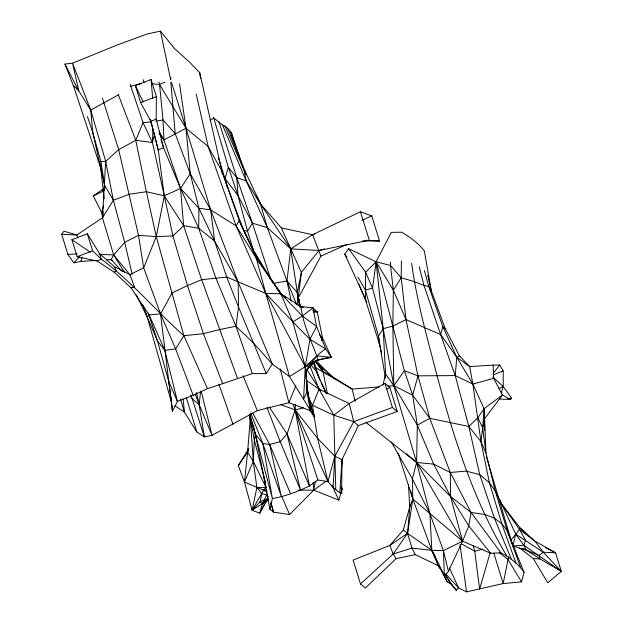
<?xml version="1.0" encoding="UTF-8"?>
<svg xmlns="http://www.w3.org/2000/svg" width="623" height="623" viewBox="0 0 623 623"><rect width="100%" height="100%" fill="white"/><g stroke="black" fill="none" stroke-linecap="round" stroke-linejoin="round"><path stroke-width="0.93" d="M252.37 373.605L235.946 326.25L215.768 277.835L198.698 228.275L180.514 188.45L163.569 147.768L156.202 119.195L156.373 96.588L151.093 79.542L135.355 85.577L140.627 102.624L150.836 121.267L158.242 149.972L164.301 195.824L172.914 235.922L187.507 285.575L203.433 333.694L222.621 383.667L252.37 373.605L266.255 373.621L272.282 364.042L238.157 282.203L210.683 209.896L186.004 128.268L171.489 82.376M341.653 493.19L341.98 459.688L358.272 425.634L397.272 411.492L389.819 387.405L384.944 383.34L349.199 403.54L333.772 415.198L335.789 489.709L339.846 492.707L341.653 493.19L341.1 486.952L342.12 489.164L338.842 500.121L313.766 490.153L298.324 490.145M250.298 421.078L249.659 414.427M259.581 261.302L280.856 293.815L292.81 321.857L305.278 366.628L307.139 391.844L309.693 402.505L314.646 417.13L289.477 376.588L272.282 364.042L253.281 342.814L235.946 326.25L238.539 307.131L238.157 282.203L214.624 241.14L198.698 228.275L198.932 208.261L190.249 173.708L175.195 133.665L170.842 82.259M445.795 573.962L458.59 587.855L466.541 591.85L503.182 583.556L521.529 581.905L524.06 572.335C518.414 563.955 509.902 557.499 500.985 552.897L471.081 512.48L450.273 472.483L429.761 418.321L417.978 375.848L406.001 319.568L401.204 277.772L401.399 261.037M390.598 262.119L390.52 265.453L393.347 290.147L392.872 326.086L393.814 385.715L416.616 462.461L429.94 513.78L443.428 550.67L448.428 571.275L444.378 576.454L447.221 581.866L450.67 583.767L456.262 590.261L458.59 587.855L449.37 567.935M381.517 353.21L379.337 343.834L365.421 299.64L365.615 272.173L348.678 248.717L344.768 254.106L366.807 302.155M254.675 252.969L239.177 220.526L221.843 171.052L199.742 72.696L188.8 61.451L174.378 48.43L160.461 31.15L147.262 33.946L117.763 44.77L72.517 63.196L64.909 64.076L73.296 85.351L101.128 169.3M440.048 567.717L438.125 565.629L415.253 554.634L411.974 548.115L407.567 533.35L412.831 499.062L412.387 478.892L416.616 462.461L417.332 425.166L412.66 395.161L404.343 370.693L376.105 261.824L391.291 232.371L401.749 232.239C410.113 237.246 418.407 243.196 424.364 250.983L431.209 290.591L445.227 328.703L459.439 355.85L469.656 366.597L472.865 384.056L480.933 441.559L489.413 482.7L501.788 523.764L516.054 563.363M341.708 468.153L341.98 459.688L334.816 456.262L317.629 438.358L295.131 409.926L293.231 404.467M237.441 378.27L201.642 279.672L183.629 225.643L164.301 195.824L152.417 142.496L152.978 129.187M104.68 190.171L104.641 185.35L92.757 132.442L90.732 110.076L78.817 90.958L72.517 63.196L90.732 110.076L105.684 161.349L102.452 217.793L113.643 254.924L124.592 272.531M325.977 481.369L313.766 490.153L289.594 514.536L273.575 512.161L269.923 509.38L272.383 498.493C285.318 496.469 297.592 491.485 309.436 486.049L295.131 409.926L295.419 404.234M196.214 94.042L208.144 146.498L236.117 225.9L265.756 293.402L305.278 366.628L303.572 399.25L307.552 390.839L305.278 366.628L309.974 339.309L316.609 326.514L312.964 307.832L300.956 306.633L295.948 304.079M335.789 489.709L333.087 487.272L334.816 456.262L353.763 421.631L392.412 407.465L397.272 411.492M339.846 492.707L341.98 459.688M520.532 567.296L507.169 530.539L495.215 490.823L485.979 453.116L480.933 441.559L482.677 427.954L484.071 408.704L472.865 384.056L456.799 357.283L440.648 334.567L423.998 285.466L419.263 266.699M415.253 554.634L396.158 558.629L365.351 588.026L360.499 583.961L393.144 554.011L407.567 533.35L409.957 505.128M511.467 559.563L494.428 518.165L479.726 474.625L468.823 426.467L455.226 375.591L456.799 357.283L442.852 326.764L428.733 286.44L424.395 270.538M200.575 391.252L199.189 404.755L204.36 436.902L212.03 435.36L257.322 410.635L288.893 402.715L310.106 410.565L314.646 417.13M249.636 414.451L250.321 418.259L247.596 452.197L244.442 482.077L252.144 510.245L259.713 513.157L262.376 503.719L266.722 494.942L266.769 490.145L263.599 490.13L244.442 482.077L238.29 465.49L248.133 449.845M298.09 299.585L301.376 272.399L281.316 227.87L260.515 204.048L246.217 180.904L222.528 125.083L213.72 117.864L210.068 120.613M170.873 77.626L170.632 79.643L160.461 31.15M102.826 217.559L103.091 215.706M493.852 553.177L503.182 583.556L508.532 556.9M253.063 424.933L255.337 434.254L254.355 440.259L253.273 461.261L256.886 487.474L252.144 510.245L268.443 499.771M96.09 260.484L80.951 261.395L73.763 262.82L67.899 254.363L61.693 234.31L76.878 234.972L102.452 217.793L103.075 214.024M406.375 453.793L416.616 462.461L450.515 496.461L471.081 512.48L468.753 525.89L462.57 541.208L448.428 571.275M248.266 448.412L247.596 452.197L238.29 465.49L239.582 464.213M315.363 481.61L313.766 490.153L313.19 482.436M179.541 83.856L186.004 128.268L190.249 173.708L180.514 188.45L164.301 195.824L156.287 236.615L143.687 267.835L129.872 274.657L114.601 266.784L99.633 253.701L87.321 233.781L71.91 239.691L77.174 256.715L96.9 260.967L114.157 272.111L131.079 287.888L149.068 314.888L164.838 350.36L177.407 401.422L172.431 411.312L160.539 313.945L143.687 267.835L138.501 235.315L118.674 149.637L102.421 98.169M297.739 304.538L297.303 292.467L301.376 272.399L319.101 250.462L324.599 248.982M501.242 392.802L503.283 386.564L503.15 370.872L499.747 365L493.167 365.117L493.696 378.309L502.426 395.021L484.538 418.788L485.979 453.116L482.677 427.954L484.538 418.788L484.071 408.704L502.426 395.021L510.416 399.475L511.647 398.307L503.283 386.564L492.762 376.97M248.227 450.6L247.596 452.197L253.273 461.261L265.974 487.388L256.886 487.474L261.816 493.626L260.025 501.928L252.144 510.245L263.599 490.13L265.974 487.388L255.337 434.254L249.924 414.272M80.951 261.395L81.886 257.12M382.958 385.076L385.582 374.018L383.168 328.687L376.105 261.824L348.678 248.717M308.806 399.024L309.763 402.738L306.781 386.198L309.693 402.505L310.262 410.705L307.139 391.844L306.298 371.557C310.893 362.648 316.827 354.277 325.704 348.95L316.609 326.514L302.381 315.97L280.856 293.815L276.869 288.753M513.002 545.094L515.743 534.223L520.298 528.133L501.85 504.389L495.215 490.823L489.413 482.7L479.726 474.625L466.277 471.113L450.273 472.483L433.709 464.135L416.616 462.461L365.857 422.347M102.546 217.334L101.751 212.63L103.636 205.372M87.415 116.532L92.757 132.442L100.926 161.614L105.684 161.349L118.674 149.637L135.767 140.292L152.417 142.496L154.465 134.724L150.244 119.421M333.087 487.272L327.955 481.579L334.816 456.262M480.933 441.559L468.823 426.467L429.761 418.321L412.66 395.161L417.978 375.848L455.226 375.591L472.865 384.056L493.696 378.309M360.499 583.961L353.101 560.077L389.858 545.413L403.299 530.009L409.708 507.036L412.831 499.062L410.713 490.885M455.226 375.591L440.648 334.567L442.852 326.764L445.227 328.703M490.005 553.185L479.609 589.156L474.742 551.23L473.231 545.803M249.465 414.155L255.337 434.254L262.828 443.545L269.634 444.456L280.194 441.723L287.063 434.005L295.131 409.926L303.354 407.746M321.624 340.656L322.558 337.923L317.185 311.882L312.964 307.832L302.381 315.97L292.81 321.857L265.756 293.402L226.749 277.079L201.642 279.672L187.507 285.575L172.057 292.958L160.539 313.945L175.631 348.872L193.161 395.278L177.407 401.422L168.817 381.619L157.51 341.046L148.297 313.128M521.529 581.905L508.119 559.719L508.734 557.889M306.446 381.011L306.547 384.407M519.753 548.123L533.319 558.543L547.765 582.77L561.307 571.377L540.032 558.963L526.17 550.101L523.818 545.211L525.578 540.289L519.637 529.597L501.85 504.389L499.817 499.973M269.214 406.99L287.063 434.005L309.436 486.049L317.839 479.99L327.955 481.579L317.629 438.358L312.489 405.324L319.038 389.149L309.904 365.888M295.902 385.653L288.893 402.715L280.233 368.902M222.621 383.667L207.482 388.659L183.871 335.696L156.287 236.615L146.382 191.736L135.767 140.292L143.049 122.692L130.121 84.16M244.442 482.077L253.273 461.261L250.321 418.259L249.605 414.552M307.201 369.416L306.298 371.557L305.278 366.628L316.975 355.795L331.413 357.423L322.558 337.923L319.171 334.458M279.268 292.709L300.956 306.633C302.965 325.346 312.185 342.214 318.065 359.806L312.03 363.933L308.183 368.466L314.249 361.363L308.564 367.57L306.298 371.557C309.927 361.138 321.561 358.1 331.413 357.423L325.704 348.95L309.974 339.309L292.81 321.857M264.354 503.952L259.713 513.157L266.465 501.313L268.108 499.56L263.879 500.035L260.025 501.928L262.376 503.719L268.108 499.56M299.001 302.529L298.433 297.701L320.9 256.115L347.034 244.372M285.902 297.669L280.856 293.815L270.53 278.956L265.258 270.343L256.98 259.378L236.117 225.9L239.177 220.526L256.98 259.378L282.164 295.115M218.922 121.719L236.763 177.672L252.385 223.151L247.533 231.226L253.561 250.734M102.452 217.793L113.363 200.24L129.241 194.244L146.382 191.736L164.301 195.824M235.946 326.25L219.639 329.544L203.433 333.694L183.871 335.696L175.631 348.872L164.838 350.36L157.51 341.046L147.277 317.193L136.149 294.663M440.648 334.567L406.001 319.568L393.347 290.147L401.204 277.772L390.52 265.453L376.105 261.824L365.615 272.173L372.562 288.215L383.168 328.687L393.814 385.715L417.332 425.166L433.709 464.135L450.515 496.461L468.753 525.89L490.636 553.247L500.985 552.897M262.376 503.719L266.449 499.529L268.334 496.617L266.722 494.942L261.816 493.626M468.823 426.467L477.864 417.737L484.071 408.704M61.693 234.31L63.982 231.226L76.878 234.972L77.704 237.651M493.151 373.403L499.747 365M512.036 543.42L511.047 539.977L515.743 534.223L501.85 504.389M308.938 367.484L312.03 363.933M266.465 501.313L267.649 500.082M73.763 262.82L79.456 256.956M311.516 363.949L314.148 361.363M159.114 131.57L163.958 139.887L180.514 188.45L183.629 225.643L172.914 235.922L156.287 236.615L138.501 235.315L124.701 242.355L113.643 254.924L111.229 259.581L106.502 259.861M103.823 188.668L93.279 195.871L101.751 212.63L103.145 213.915M522.806 548.427L538.942 555.576L543.256 552.227L555.552 552.796L561.307 571.377L523.818 545.211L515.743 534.223L543.256 552.227L561.307 571.377M118.853 94.571L90.732 110.076M435.119 556.191L431.817 550.335L407.567 533.35L389.858 545.413L393.144 554.011L396.158 558.629M305.278 366.628L311.15 362.812L313.805 362.43L309.288 366.051L305.278 366.628L289.477 376.588L265.756 293.402L254.69 252.151L265.258 270.343M386.509 389.398L389.819 387.405M266.449 499.529L268.007 498.61M159.543 134.07L163.958 139.887L186.004 128.268L208.144 146.498L221.843 171.052L242.472 227.629M417.332 425.166L429.761 418.321M459.439 355.85L456.799 357.283L469.656 366.597L493.167 365.117M406.001 319.568L392.872 326.086L383.168 328.687L378.473 336.147L379.337 343.834M393.144 554.011L411.974 548.115L431.817 550.335L443.428 550.67L462.57 541.208L490.636 553.247M362.461 240.891L379.516 241.008L371.752 215.932L360.452 211.75L312.637 234.715L290.731 248.865L286.969 281.074L291.128 300.987M93.279 195.871L103.582 191.051M193.161 395.278L207.482 388.659M499.023 388.534L503.283 386.564M361.986 220.285L371.752 215.932M151.327 83.622L159.55 84.51L165.064 82.088M493.042 375.007L503.15 370.872M101.751 212.63L103.519 211.913M156.202 119.195L150.836 121.267L150.322 119.452M96.9 260.967L101.409 259.23C131.811 281.549 155.781 310.784 183.871 335.696M140.627 102.624L156.373 96.588M77.174 256.715L92.593 250.804L101.409 259.23L99.633 253.701M114.157 272.111L116.252 271.324L114.601 266.784M316.437 360.265L318.065 359.806M310.659 405.814L312.489 405.324L333.772 415.198L353.763 421.631L358.272 425.634M482.856 549.097L474.742 551.23L461.425 543.786M130.775 86.254L141.366 83.521M131.079 287.888L134.498 287.001L129.872 274.657M357.991 277.188L365.351 290.038L372.562 288.215L376.105 261.824L393.347 290.147M312.03 234.871L314.483 234.271M103.41 190.085L101.619 190.506L103.504 190.085M315.729 360.538L331.413 357.423M155.952 121.142L163.024 119.951L175.195 133.665M273.069 283.348L286.969 281.074L297.303 292.467L300.348 307.131M151.436 121.789L143.049 122.692L152.417 142.496M160.539 313.945L149.068 314.888L147.277 317.193L171.574 402.723M379.29 386.891L352.174 389.095L315.191 367.391M388.004 386.182L393.814 385.715L412.66 395.161M523.818 545.211L512.768 545.997L526.17 550.101M507.815 398.533L511.647 398.307M313.385 312.092L317.185 311.882L312.676 310.418M67.899 254.363L77.104 253.95M366.394 240.346L379.516 241.008M265.756 293.402L280.856 293.815M499.194 399.039L510.416 399.475M99.104 254.348L113.643 254.924L130.152 275.062M533.319 558.543L540.032 558.963L538.942 555.576M180.514 188.45L198.932 208.261L210.683 209.896L236.117 225.9M471.081 512.48L484.663 514.466L494.428 518.165L501.788 523.764L507.169 530.539L524.06 572.335M183.629 225.643L198.698 228.275M243.772 230.518L247.533 231.226L238.009 195.583L228.353 167.33L213.72 117.864M313.431 311.15L317.185 311.882M281.316 227.87L312.637 234.715L320.9 256.115M320.681 337.464L322.558 337.923M401.204 277.772L414.326 281.627L423.998 285.466L428.733 286.44L431.209 290.591L427.728 275.187M218.291 157.564L225.043 178.599L238.009 195.583L252.385 223.151L267.345 227.613L290.731 248.865L319.101 250.462L369.275 240.221L360.452 211.75M300.956 306.633L303.658 307.505M227.224 187.071L225.043 178.599L228.353 167.33L236.763 177.672L246.217 180.904L267.345 227.613L286.969 281.074L296.75 304.702M280.646 404.584L295.131 409.926L327.955 481.579M417.978 375.848L404.343 370.693L393.814 385.715L385.582 374.018L385.676 375.77M222.528 125.083C226.445 126.259 228.937 129.755 231.413 132.777L243.5 168.638M306.399 380.427L319.038 389.149L349.199 403.54L353.763 421.631M355.149 401.165L352.174 389.095L331.218 375.895L323.119 371.783L315.269 361.06M545.437 547.586L555.552 552.796L534.838 541.044L519.637 529.597M224.887 126.056L244.138 170.476L244.995 171.029L260.515 204.048L290.731 248.865L297.303 292.467L300.006 306.477M263.599 490.13L266.574 492.053M180.506 399.211L184.439 412.216L196.821 431.941L204.36 436.902L190.926 394.857M174.985 405.791L184.439 412.216L183.1 399.016M71.91 239.691L90.327 252.222M403.299 530.009L407.567 533.35M112.708 260.741L111.229 259.581L122.349 271.651M499.257 552.632L508.119 559.719M450.273 472.483L450.515 496.461L462.57 541.208L412.831 499.062L398.144 453.31M327.285 393.479L323.119 371.783L316.001 361.613L321.195 367.157L333.414 377.803M525.072 532.665L520.298 528.133L534.838 541.044L543.256 552.227M526.435 533.958L528.483 535.897M315.651 360.296L331.218 375.895M73.296 85.351L78.817 90.958L64.909 64.076M307.014 369.797L320.339 390.598M310.963 365.094L315.892 370.662L326.436 393.534M315.588 360.662L321.195 367.157L323.119 371.783L315.222 360.756M308.221 367.173L308.564 367.57M412.831 499.062L431.817 550.335L438.125 565.629L442.657 571.789M444.923 574.865L456.262 590.261M344.768 254.106L346.902 257.073M438.125 565.629L443.031 572.724M449.035 581.399L450.67 583.767L445.017 573.736M240.751 224.225L253.016 249.473M263.015 267.127L270.53 278.956M190.607 396.142L192.079 398.518L199.189 404.755L212.03 435.36L201.229 391.205M158.912 81.893L159.55 84.51L186.004 128.268M271.885 281.261L272.788 282.795M258.6 259.635L255.165 253.802L255.96 255.438M132.123 274.12L124.701 242.355L113.363 200.24L104.641 185.35L100.926 161.614L100.622 167.431L104.243 198.885M416.616 462.461L462.57 541.208M391.244 441.847L412.387 478.892L429.94 513.78L431.817 550.335L444.378 576.454L443.428 550.67M319.038 389.149L333.772 415.198M190.249 173.708L210.683 209.896L214.624 241.14L226.749 277.079L238.539 307.131L266.255 373.621M256.762 197.374L260.515 204.048L267.345 227.613M252.704 413.057L269.634 444.456L290.583 493.751M506.74 555.864C473.496 500.082 453.669 437.93 437.042 375.537C427.394 338.437 416.779 301.376 411.655 263.319M308.704 397.676L312.489 405.324M431.817 550.335L447.221 581.866M256.224 195.256L260.515 204.048M321.094 382.701L326.405 393.775M198.932 208.261L214.624 241.14M135.355 85.577L143.165 101.931M477.864 417.737L482.677 427.954M331.895 485.286L338.842 500.121M281.666 496.227L289.594 514.536M358.856 284.197L365.421 299.64M227.551 128.237L244.995 171.029L245.937 174.526M243.063 375.692L257.322 410.635M250.656 413.002L262.828 443.545L281.409 496.757L269.634 444.456M266.932 407.302L280.194 441.723L300.504 490.091L287.063 434.005M135.767 140.292L118.347 94.805M195.147 393.931L199.189 404.755L196.471 392.467M142.698 304.686L147.277 317.193L145.657 312.66M218.883 384.196L233.025 424.325M230.455 131.554L239.302 156.988M313.096 362.376L319.864 380.139L314.023 361.916M252.385 223.151L270.95 279.836M295.131 409.926L317.839 479.99M160.991 139.653L163.569 147.768L158.242 149.972L154.465 134.724M87.321 233.781L92.593 250.804M384.944 383.34L392.412 407.465M270.764 502.987L273.575 512.161L271.013 502.831M186.37 397.747L196.821 431.941M486.244 456.059L511.047 539.977M309.693 402.505L313.719 416.312M365.351 290.038L378.473 336.147L385.396 378.114M249.636 414.459L254.355 440.259L265.382 482.327M255.337 434.254L272.383 498.493L262.828 443.545M143.181 79.658L144.014 82.836M250.796 420.089L250.321 418.259L250.594 421.062M341.661 487.272L342.12 489.164M231.413 132.777L232.309 136.562M309.678 408.688L310.106 410.565L309.771 408.672M297.303 292.467L300.457 307.131M244.138 170.476L246.217 180.904M105.684 161.349L113.363 200.24M221.843 171.052L222.372 173.872M263.841 476.727L269.923 509.38M200.224 76.559L200.559 78.475M298.433 297.701L300.06 307.061M460.023 544.782L466.541 591.85M168.817 381.619L171.574 401.734M199.742 72.696L200.131 75.788M159.55 84.51L163.024 119.951L163.958 139.887M151.093 79.542L152.697 98.714M171.909 404.607L172.431 411.312M307.552 390.839L307.684 392.615M236.763 177.672L238.009 195.583M408.509 484.71L409.708 507.036M484.538 418.788L484.749 430.291"/></g></svg>
